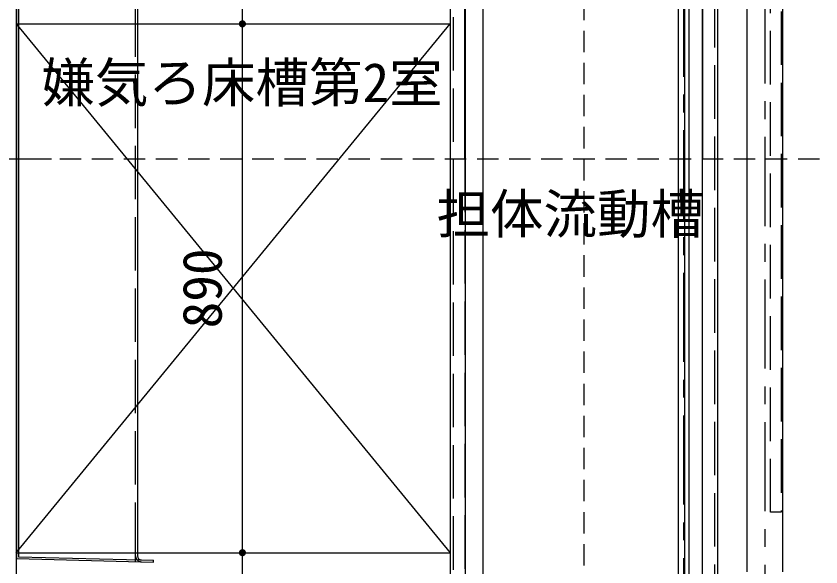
# Model space of a CAD drawing. Units: millimetres, scale not verified. Extents: x -8910 to 8910, y -6308 to 6308.
# Drawn here: x -5272 to -3918, y -3189 to -2262 of the extents above; entities that cross this region are included whole.
import ezdxf
from ezdxf.enums import TextEntityAlignment as Align

# ---------------------------------------------------------------- set-up
doc = ezdxf.new("R2010")
doc.units = ezdxf.units.MM
doc.header["$LTSCALE"] = 30
for name, pattern in [('CHAIN1', [8, 5, -1, 1, -1]), ('DASHED1', [1.8, 1.2, -0.6]), ('DASHED3', [4, 3, -1]), ('DOUBLE_CHAIN2', [12.8, 9, -1, 0.6, -0.6, 0.6, -1])]:
    doc.linetypes.add(name, pattern=pattern)
for name, color, linetype, lineweight in [('0-0_製作', 5, 'Continuous', 25), ('0-1_躯体', 3, 'Continuous', 25), ('0-3_空気管', 3, 'Continuous', 25), ('0-5_寸法', 92, 'Continuous', 25), ('0-6_09', 3, 'Continuous', 25), ('0-7_文字', 7, 'Continuous', 25), ('0-C_07', 3, 'Continuous', 25), ('0-D_9-6_SUNPO', 4, 'Continuous', 25)]:
    doc.layers.add(name, color=color, linetype=linetype, lineweight=lineweight)
doc.styles.add('ＭＳ ゴシック', font='')
doc.styles.get('ＭＳ ゴシック').set_extended_font_data('MS Gothic')

msp = doc.modelspace()

# ---------------------------------------------------------------- linework, layer by layer
at = {"layer": '0-0_製作', "color": 3}
for p, q in [((-5271.8, -2275.48), (-4541.8, -2275.48)), ((-5271.8, -2275.48), (-4541.8, -3165.47)), ((-5271.8, -3165.47), (-4541.8, -2275.48)), ((-5271.8, -3165.47), (-4541.8, -3165.47))]:
    msp.add_line(p, q, dxfattribs=at)
at = {"layer": '0-1_躯体', "linetype": 'CHAIN1'}
for p, q in [((-4148.8, -3324.45), (-4148.8, -1625.98)), ((-4011.8, -3335.67), (-4011.8, -1693.8))]:
    msp.add_line(p, q, dxfattribs=at)
at = {"layer": '0-1_躯体', "linetype": 'DASHED3'}
msp.add_line((-4002.8, -3097.47), (-4002.8, -1894.47), dxfattribs=at)
at = {"layer": '0-1_躯体'}
for p, q in [((-4041.8, -3197.47), (-4041.8, -1915.47)), ((-3981.8, -3197.47), (-3981.8, -1915.47)), ((-4157.8, -3259.48), (-4157.8, -1975.47)), ((-4139.8, -3259.48), (-4139.8, -1975.47))]:
    msp.add_line(p, q, dxfattribs=at)
at = {"layer": '0-1_躯体', "linetype": 'DASHED3'}
msp.add_lwpolyline([(-3984.8, -1894.47), (-3984.8, -3097.47), (-4002.8, -3097.47)], dxfattribs=at)
at = {"layer": '0-3_空気管', "linetype": 'DASHED3'}
for p, q in [((-4096.8, -1625.22), (-4096.8, -3342.06)), ((-4536.8, -1664.22), (-4536.8, -3356.64)), ((-5271.8, -2502.48), (-5271.8, -3123.16)), ((-4541.8, -2502.48), (-4541.8, -3123.16)), ((-4516.8, -2502.48), (-4516.8, -3391.2)), ((-4091.8, -2502.48), (-4091.8, -3345.48))]:
    msp.add_line(p, q, dxfattribs=at)
at = {"layer": '0-3_空気管'}
for p, q in [((-4091.8, -1625.22), (-4091.8, -3344.47)), ((-5271.8, -1664.22), (-5271.8, -3356.64)), ((-4541.8, -1664.22), (-4541.8, -3356.64)), ((-4486.8, -1653.04), (-4486.8, -3395.23)), ((-4516.8, -2502.48), (-4516.8, -1940.89)), ((-4515.82, -3390.39), (-4515.82, -1945.48)), ((-4117.42, -3394.48), (-4117.42, -1941.13)), ((-4116.8, -2502.48), (-4116.8, -1940.89)), ((-5040.8, -3181.26), (-5040.8, -3178.26))]:
    msp.add_line(p, q, dxfattribs=at)
at = {"layer": '0-3_空気管', "linetype": 'DASHED1'}
msp.add_line((-6170.5, -2502.48), (-3533.06, -2502.48), dxfattribs=at)
at = {"layer": '0-3_空気管', "linetype": 'CHAIN1'}
msp.add_line((-5362.15, -2502.48), (-5204.77, -2502.48), dxfattribs=at)
at = {"layer": '0-3_空気管'}
msp.add_lwpolyline([(-4146.8, -3395.25), (-4146.8, -1614.03), (-4101.54, -1615.22)], dxfattribs=at)
at = {"layer": '0-5_寸法', "color": 3}
for p, q in [((-4911.11, -2275.48), (-4879.81, -2275.48)), ((-4911.11, -3165.47), (-4879.81, -3165.47))]:
    msp.add_line(p, q, dxfattribs=at)
at = {"layer": '0-5_寸法'}
for points in [[(-4897, -2274.35), (-4891.11, -2275.48), (-4897.1, -2275.1)], [(-4896.81, -2273.62), (-4891.11, -2275.48), (-4897, -2274.35)], [(-4896.54, -2272.92), (-4891.11, -2275.48), (-4896.81, -2273.62)], [(-4896.17, -2272.26), (-4891.11, -2275.48), (-4896.54, -2272.92)], [(-4895.73, -2271.65), (-4891.11, -2275.48), (-4896.17, -2272.26)], [(-4895.22, -2271.1), (-4891.11, -2275.48), (-4895.73, -2271.65)], [(-4894.63, -2270.62), (-4891.11, -2275.48), (-4895.22, -2271.1)], [(-4894, -2270.22), (-4891.11, -2275.48), (-4894.63, -2270.62)], [(-4893.32, -2269.9), (-4891.11, -2275.48), (-4894, -2270.22)], [(-4893.32, -2269.9), (-4891.11, -2269.48), (-4891.11, -2275.48)], [(-4892.6, -2269.66), (-4891.11, -2269.48), (-4893.32, -2269.9)], [(-4891.86, -2269.52), (-4891.11, -2269.48), (-4892.6, -2269.66)], [(-4891.11, -2269.48), (-4885.11, -2275.48), (-4891.11, -2275.48)], [(-4890.73, -2269.49), (-4885.11, -2275.48), (-4891.11, -2269.48)], [(-4889.98, -2269.58), (-4885.11, -2275.48), (-4890.73, -2269.49)], [(-4889.25, -2269.77), (-4885.11, -2275.48), (-4889.98, -2269.58)], [(-4888.55, -2270.05), (-4885.11, -2275.48), (-4889.25, -2269.77)], [(-4887.89, -2270.41), (-4885.11, -2275.48), (-4888.55, -2270.05)], [(-4887.28, -2270.85), (-4885.11, -2275.48), (-4887.89, -2270.41)], [(-4886.73, -2271.37), (-4885.11, -2275.48), (-4887.28, -2270.85)], [(-4886.73, -2271.37), (-4885.16, -2274.72), (-4885.11, -2275.48)], [(-4886.25, -2271.95), (-4885.16, -2274.72), (-4886.73, -2271.37)], [(-4886.25, -2271.95), (-4885.3, -2273.98), (-4885.16, -2274.72)], [(-4885.85, -2272.59), (-4885.3, -2273.98), (-4886.25, -2271.95)], [(-4885.85, -2272.59), (-4885.53, -2273.27), (-4885.3, -2273.98)], [(-4897.1, -2275.1), (-4891.11, -2275.48), (-4897.11, -2275.48)], [(-4897.11, -2275.48), (-4895.48, -2279.58), (-4897.06, -2276.23)], [(-4897.11, -2275.48), (-4894.93, -2280.1), (-4895.48, -2279.58)], [(-4891.11, -2275.48), (-4894.93, -2280.1), (-4897.11, -2275.48)], [(-4897.06, -2276.23), (-4895.96, -2279), (-4896.92, -2276.97)], [(-4897.06, -2276.23), (-4895.48, -2279.58), (-4895.96, -2279)], [(-4896.92, -2276.97), (-4896.37, -2278.37), (-4896.69, -2277.68)], [(-4896.92, -2276.97), (-4895.96, -2279), (-4896.37, -2278.37)], [(-4891.11, -2275.48), (-4894.32, -2280.54), (-4894.93, -2280.1)], [(-4891.11, -2275.48), (-4893.66, -2280.91), (-4894.32, -2280.54)], [(-4891.11, -2275.48), (-4892.96, -2281.18), (-4893.66, -2280.91)], [(-4891.11, -2275.48), (-4892.23, -2281.37), (-4892.96, -2281.18)], [(-4891.11, -2275.48), (-4891.48, -2281.46), (-4892.23, -2281.37)], [(-4891.11, -2275.48), (-4891.11, -2281.48), (-4891.48, -2281.46)], [(-4891.11, -2275.48), (-4890.36, -2281.43), (-4891.11, -2281.48)], [(-4891.11, -2275.48), (-4889.62, -2281.29), (-4890.36, -2281.43)], [(-4891.11, -2275.48), (-4888.9, -2281.05), (-4889.62, -2281.29)], [(-4891.11, -2275.48), (-4888.22, -2280.73), (-4888.9, -2281.05)], [(-4885.11, -2275.48), (-4888.22, -2280.73), (-4891.11, -2275.48)], [(-4885.11, -2275.48), (-4887.58, -2280.33), (-4888.22, -2280.73)], [(-4885.11, -2275.48), (-4887, -2279.85), (-4887.58, -2280.33)], [(-4885.11, -2275.48), (-4886.48, -2279.3), (-4887, -2279.85)], [(-4885.11, -2275.48), (-4886.04, -2278.69), (-4886.48, -2279.3)], [(-4885.11, -2275.48), (-4885.68, -2278.03), (-4886.04, -2278.69)], [(-4885.11, -2275.48), (-4885.4, -2277.33), (-4885.68, -2278.03)], [(-4885.11, -2275.48), (-4885.21, -2276.6), (-4885.4, -2277.33)], [(-4885.11, -2275.48), (-4885.12, -2275.85), (-4885.21, -2276.6)], [(-4897.1, -3165.1), (-4891.11, -3165.47), (-4897.11, -3165.47)], [(-4897.11, -3165.47), (-4893.66, -3170.9), (-4897.06, -3166.23)], [(-4897.11, -3165.47), (-4892.96, -3171.18), (-4893.66, -3170.9)], [(-4891.11, -3165.47), (-4892.96, -3171.18), (-4897.11, -3165.47)], [(-4897, -3164.35), (-4891.11, -3165.47), (-4897.1, -3165.1)], [(-4897.06, -3166.23), (-4894.32, -3170.54), (-4896.92, -3166.97)], [(-4897.06, -3166.23), (-4893.66, -3170.9), (-4894.32, -3170.54)], [(-4896.81, -3163.62), (-4891.11, -3165.47), (-4897, -3164.35)], [(-4896.92, -3166.97), (-4894.93, -3170.1), (-4896.69, -3167.68)], [(-4896.92, -3166.97), (-4894.32, -3170.54), (-4894.93, -3170.1)], [(-4896.54, -3162.92), (-4891.11, -3165.47), (-4896.81, -3163.62)], [(-4896.69, -3167.68), (-4895.48, -3169.58), (-4896.37, -3168.36)], [(-4896.69, -3167.68), (-4894.93, -3170.1), (-4895.48, -3169.58)], [(-4896.17, -3162.26), (-4891.11, -3165.47), (-4896.54, -3162.92)], [(-4895.73, -3161.65), (-4891.11, -3165.47), (-4896.17, -3162.26)], [(-4895.22, -3161.1), (-4891.11, -3165.47), (-4895.73, -3161.65)], [(-4894.63, -3160.62), (-4891.11, -3165.47), (-4895.22, -3161.1)], [(-4894, -3160.22), (-4891.11, -3165.47), (-4894.63, -3160.62)], [(-4894, -3160.22), (-4891.11, -3159.47), (-4891.11, -3165.47)], [(-4893.32, -3159.9), (-4891.11, -3159.47), (-4894, -3160.22)], [(-4892.6, -3159.66), (-4891.11, -3159.47), (-4893.32, -3159.9)], [(-4891.11, -3165.47), (-4892.23, -3171.37), (-4892.96, -3171.18)], [(-4891.86, -3159.52), (-4891.11, -3159.47), (-4892.6, -3159.66)], [(-4891.11, -3165.47), (-4891.48, -3171.46), (-4892.23, -3171.37)], [(-4891.11, -3165.47), (-4891.11, -3171.47), (-4891.48, -3171.46)], [(-4891.11, -3159.47), (-4885.11, -3165.47), (-4891.11, -3165.47)], [(-4890.73, -3159.49), (-4885.11, -3165.47), (-4891.11, -3159.47)], [(-4891.11, -3165.47), (-4890.36, -3171.43), (-4891.11, -3171.47)], [(-4891.11, -3165.47), (-4889.62, -3171.29), (-4890.36, -3171.43)], [(-4891.11, -3165.47), (-4888.9, -3171.05), (-4889.62, -3171.29)], [(-4891.11, -3165.47), (-4888.22, -3170.73), (-4888.9, -3171.05)], [(-4891.11, -3165.47), (-4887.58, -3170.33), (-4888.22, -3170.73)], [(-4885.11, -3165.47), (-4887.58, -3170.33), (-4891.11, -3165.47)], [(-4889.98, -3159.58), (-4885.11, -3165.47), (-4890.73, -3159.49)], [(-4889.25, -3159.77), (-4885.11, -3165.47), (-4889.98, -3159.58)], [(-4888.55, -3160.05), (-4885.11, -3165.47), (-4889.25, -3159.77)], [(-4888.55, -3160.05), (-4885.16, -3164.72), (-4885.11, -3165.47)], [(-4887.89, -3160.41), (-4885.16, -3164.72), (-4888.55, -3160.05)], [(-4887.89, -3160.41), (-4885.3, -3163.98), (-4885.16, -3164.72)], [(-4887.28, -3160.85), (-4885.3, -3163.98), (-4887.89, -3160.41)], [(-4885.11, -3165.47), (-4887, -3169.85), (-4887.58, -3170.33)], [(-4887.28, -3160.85), (-4885.53, -3163.27), (-4885.3, -3163.98)], [(-4886.73, -3161.37), (-4885.53, -3163.27), (-4887.28, -3160.85)], [(-4885.11, -3165.47), (-4886.48, -3169.3), (-4887, -3169.85)], [(-4886.73, -3161.37), (-4885.85, -3162.58), (-4885.53, -3163.27)], [(-4886.25, -3161.95), (-4885.85, -3162.58), (-4886.73, -3161.37)], [(-4885.11, -3165.47), (-4886.04, -3168.69), (-4886.48, -3169.3)], [(-4885.11, -3165.47), (-4885.68, -3168.03), (-4886.04, -3168.69)], [(-4885.11, -3165.47), (-4885.4, -3167.33), (-4885.68, -3168.03)], [(-4885.11, -3165.47), (-4885.21, -3166.6), (-4885.4, -3167.33)], [(-4885.11, -3165.47), (-4885.12, -3165.85), (-4885.21, -3166.6)], [(-4896.37, -3168.36), (-4895.48, -3169.58), (-4895.96, -3169)]]:
    msp.add_solid(points, dxfattribs=at)
at = {"layer": '0-6_09', "linetype": 'DASHED3'}
msp.add_line((-5070.8, -3170.73), (-5070.8, -1769.98), dxfattribs=at)
at = {"layer": '0-6_09'}
for p, q in [((-5067.8, -1769.98), (-5067.8, -3170.73)), ((-5270.8, -3175.24), (-5270.8, -1775.22)), ((-5270.8, -3175.24), (-5040.8, -3181.26))]:
    msp.add_line(p, q, dxfattribs=at)
at = {"layer": '0-6_09', "linetype": 'DOUBLE_CHAIN2'}
msp.add_line((-5070.8, -3180.48), (-5070.8, -3170.73), dxfattribs=at)
at = {"layer": '0-6_09'}
msp.add_lwpolyline([(-5267.8, -1775.22), (-5267.8, -3172.31), (-5040.8, -3178.26)], dxfattribs=at)
at = {"layer": '0-6_09', "linetype": 'DASHED3'}
msp.add_arc((-5060.8, -3170.73), 10, 180, 268.5, dxfattribs=at)
at = {"layer": '0-6_09'}
msp.add_arc((-5060.8, -3170.73), 7, 180, 268.5, dxfattribs=at)
at = {"layer": '0-C_07', "linetype": 'DASHED1'}
msp.add_line((-4316.8, -1315), (-4316.8, -3432.5), dxfattribs=at)
at = {"layer": '0-D_9-6_SUNPO'}
for p, q in [((-4891.11, -2275.48), (-4891.11, -1945.48)), ((-4891.11, -3165.47), (-4891.11, -2275.48)), ((-4891.11, -3395.47), (-4891.11, -3165.47))]:
    msp.add_line(p, q, dxfattribs=at)

# ---------------------------------------------------------------- texts
at = {"layer": '0-5_寸法', "color": 4, "style": 'ＭＳ ゴシック'}
msp.add_text('890', height=65.98, rotation=90, dxfattribs=at).set_placement((-4906.11, -2787.98), align=Align.BOTTOM_LEFT)
at = {"layer": '0-7_文字', "color": 4, "style": 'ＭＳ ゴシック'}
for s, p in [('嫌気ろ床槽第2室', (-5229.12, -2427.02)), ('担体流動槽', (-4564.58, -2648.04))]:
    msp.add_text(s, height=65.98, dxfattribs=at).set_placement(p, align=Align.BOTTOM_LEFT)

doc.saveas('drawing.dxf')
